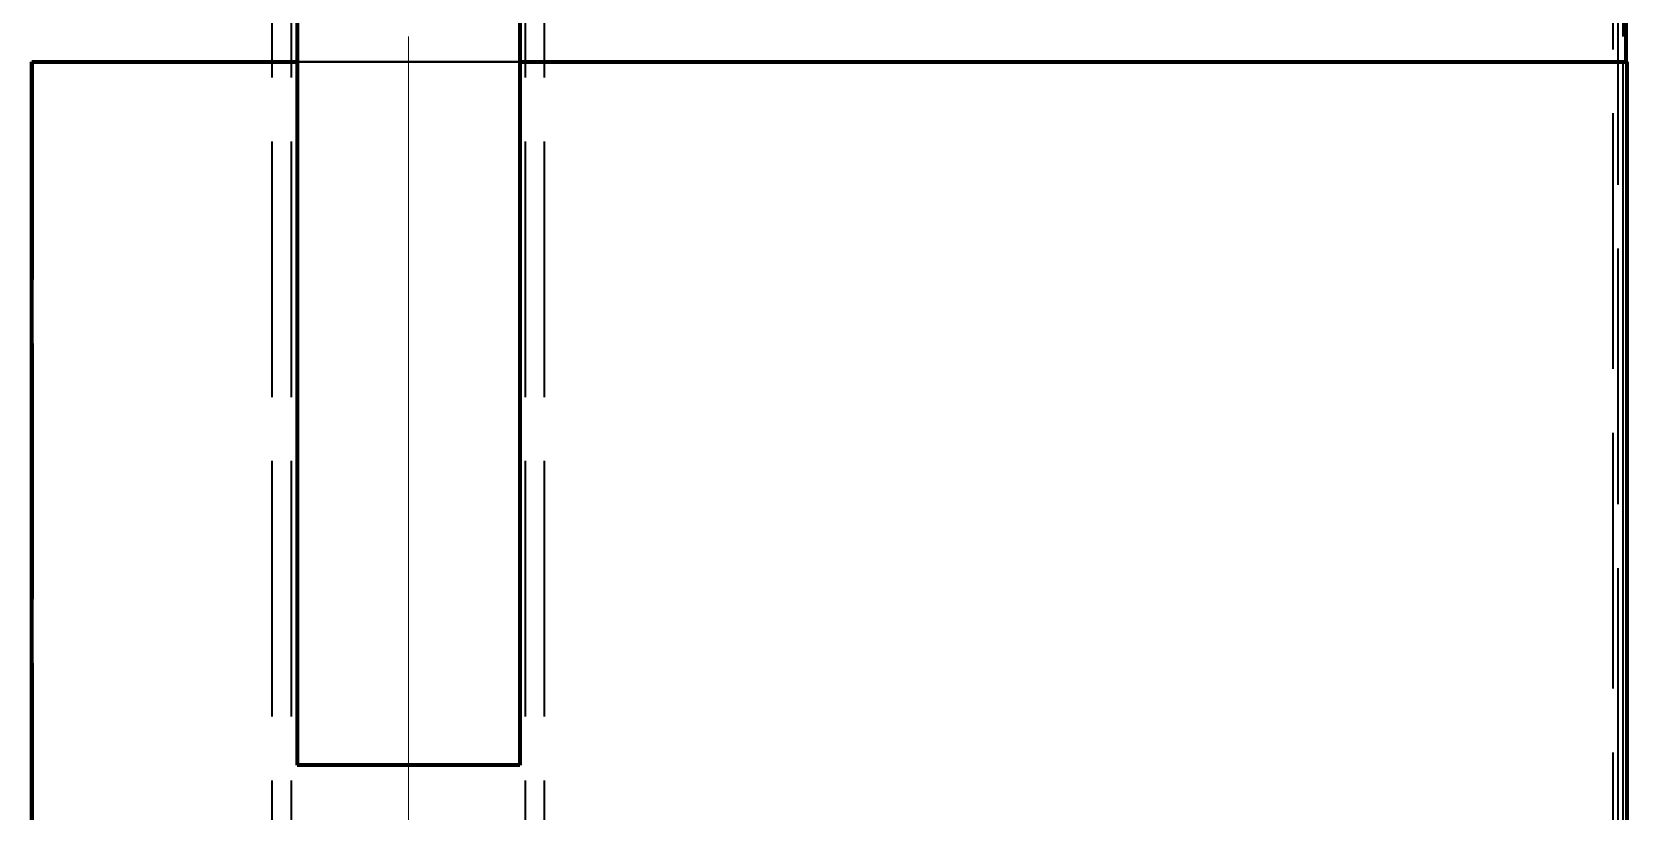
# Model space of a CAD drawing. Header units: millimetres. Extents: x 0 to 2208, y 0 to 420.
# Drawn here: x 183.94 to 208.89, y 186.42 to 198.61 of the extents above; entities that cross this region are included whole.
import ezdxf

# ---------------------------------------------------------------- set-up
doc = ezdxf.new("R2010")
doc.units = ezdxf.units.MM
doc.linetypes.add('IRAM-E-TRAZOS', pattern=[5, 4, -1])
doc.linetypes.add('IRAM-F-TRAZO-PUNTO', pattern=[20, 15, -2, 1, -2])
for name, color, linetype, lineweight in [('01-VISIBLE', 7, 'CONTINUOUS', 70), ('02-OCULTA', 4, 'IRAM-E-TRAZOS', 35), ('03-EJE', 1, 'IRAM-F-TRAZO-PUNTO', 18)]:
    doc.layers.add(name, color=color, linetype=linetype, lineweight=lineweight)

msp = doc.modelspace()

# ---------------------------------------------------------------- linework, layer by layer
at = {"layer": '01-VISIBLE'}
for p, q in [((188.087, 227.22), (188.087, 187.135)), ((191.567, 227.22), (191.567, 187.135)), ((208.875, 198.138), (208.875, 217.335)), ((183.937, 164.835), (183.937, 198.138)), ((208.887, 164.835), (208.887, 198.138))]:
    msp.add_line(p, q, dxfattribs=at)
for points in [[(183.937, 198.138), (184.038, 198.138), (184.14, 198.138), (184.241, 198.138), (184.342, 198.138), (184.443, 198.138), (184.544, 198.138), (184.646, 198.138), (184.747, 198.138), (184.848, 198.138), (184.949, 198.138), (185.051, 198.138), (185.152, 198.138), (185.253, 198.138), (185.354, 198.138), (185.455, 198.138), (185.557, 198.138), (185.658, 198.138), (185.759, 198.138), (185.86, 198.138), (185.961, 198.138), (186.063, 198.138), (186.164, 198.138), (186.265, 198.138), (186.366, 198.138), (186.468, 198.138), (186.569, 198.138), (186.67, 198.138), (186.771, 198.138), (186.872, 198.138), (186.974, 198.138), (187.075, 198.138), (187.176, 198.138), (187.277, 198.138), (187.378, 198.138), (187.48, 198.138), (187.581, 198.138), (187.682, 198.138), (187.783, 198.138), (187.885, 198.138), (187.986, 198.138), (188.087, 198.138)], [(191.567, 198.138), (191.667, 198.138), (191.767, 198.138), (191.867, 198.138), (191.967, 198.138), (192.068, 198.138), (192.168, 198.138), (192.268, 198.138), (192.368, 198.138), (192.468, 198.138), (192.568, 198.138), (192.668, 198.138), (192.768, 198.138), (192.869, 198.138), (192.969, 198.138), (193.069, 198.138), (193.169, 198.138), (193.269, 198.138), (193.369, 198.138), (193.469, 198.138), (193.569, 198.138), (193.669, 198.138), (193.77, 198.138), (193.87, 198.138), (193.97, 198.138), (194.07, 198.138), (194.17, 198.138), (194.27, 198.138), (194.37, 198.138), (194.47, 198.138), (194.57, 198.138), (194.671, 198.138), (194.771, 198.138), (194.871, 198.138), (194.971, 198.138), (195.071, 198.138), (195.171, 198.138), (195.271, 198.138), (195.371, 198.138), (195.472, 198.138), (195.572, 198.138), (195.672, 198.138), (195.772, 198.138), (195.872, 198.138), (195.972, 198.138), (196.072, 198.138), (196.172, 198.138), (196.272, 198.138), (196.373, 198.138), (196.473, 198.138), (196.573, 198.138), (196.673, 198.138), (196.773, 198.138), (196.873, 198.138), (196.973, 198.138), (197.073, 198.138), (197.173, 198.138), (197.274, 198.138), (197.374, 198.138), (197.474, 198.138), (197.574, 198.138), (197.674, 198.138), (197.774, 198.138), (197.874, 198.138), (197.974, 198.138), (198.075, 198.138), (198.175, 198.138), (198.275, 198.138), (198.375, 198.138), (198.475, 198.138), (198.575, 198.138), (198.675, 198.138), (198.775, 198.138), (198.875, 198.138), (198.976, 198.138), (199.076, 198.138), (199.176, 198.138), (199.276, 198.138), (199.376, 198.138), (199.476, 198.138), (199.576, 198.138), (199.676, 198.138), (199.776, 198.138), (199.877, 198.138), (199.977, 198.138), (200.077, 198.138), (200.177, 198.138), (200.277, 198.138), (200.377, 198.138), (200.477, 198.138), (200.577, 198.138), (200.678, 198.138), (200.778, 198.138), (200.878, 198.138), (200.978, 198.138), (201.078, 198.138), (201.178, 198.138), (201.278, 198.138), (201.378, 198.138), (201.478, 198.138), (201.579, 198.138), (201.679, 198.138), (201.779, 198.138), (201.879, 198.138), (201.979, 198.138), (202.079, 198.138), (202.179, 198.138), (202.279, 198.138), (202.379, 198.138), (202.48, 198.138), (202.58, 198.138), (202.68, 198.138), (202.78, 198.138), (202.88, 198.138), (202.98, 198.138), (203.08, 198.138), (203.18, 198.138), (203.281, 198.138), (203.381, 198.138), (203.481, 198.138), (203.581, 198.138), (203.681, 198.138), (203.781, 198.138), (203.881, 198.138), (203.981, 198.138), (204.081, 198.138), (204.182, 198.138), (204.282, 198.138), (204.382, 198.138), (204.482, 198.138), (204.582, 198.138), (204.682, 198.138), (204.782, 198.138), (204.882, 198.138), (204.982, 198.138), (205.083, 198.138), (205.183, 198.138), (205.283, 198.138), (205.383, 198.138), (205.483, 198.138), (205.583, 198.138), (205.683, 198.138), (205.783, 198.138), (205.884, 198.138), (205.984, 198.138), (206.084, 198.138), (206.184, 198.138), (206.284, 198.138), (206.384, 198.138), (206.484, 198.138), (206.584, 198.138), (206.684, 198.138), (206.785, 198.138), (206.885, 198.138), (206.985, 198.138), (207.085, 198.138), (207.185, 198.138), (207.285, 198.138), (207.385, 198.138), (207.485, 198.138), (207.585, 198.138), (207.686, 198.138), (207.786, 198.138), (207.886, 198.138), (207.986, 198.138), (208.086, 198.138), (208.186, 198.138), (208.286, 198.138), (208.386, 198.138), (208.487, 198.138), (208.587, 198.138), (208.687, 198.138), (208.787, 198.138), (208.887, 198.138)], [(191.567, 187.135), (191.465, 187.135), (191.362, 187.135), (191.26, 187.135), (191.158, 187.135), (191.055, 187.135), (190.953, 187.135), (190.851, 187.135), (190.748, 187.135), (190.646, 187.135), (190.543, 187.135), (190.441, 187.135), (190.339, 187.135), (190.236, 187.135), (190.134, 187.135), (190.032, 187.135), (189.929, 187.135), (189.827, 187.135), (189.725, 187.135), (189.622, 187.135), (189.52, 187.135), (189.418, 187.135), (189.315, 187.135), (189.213, 187.135), (189.111, 187.135), (189.008, 187.135), (188.906, 187.135), (188.803, 187.135), (188.701, 187.135), (188.599, 187.135), (188.496, 187.135), (188.394, 187.135), (188.292, 187.135), (188.189, 187.135), (188.087, 187.135)]]:
    msp.add_lwpolyline(points, dxfattribs=at)
at = {"layer": '02-OCULTA'}
for p, q in [((187.697, 127.895), (187.697, 230.99)), ((187.997, 127.895), (187.997, 230.99)), ((191.657, 127.895), (191.657, 230.99)), ((191.957, 127.895), (191.957, 230.99)), ((208.667, 123.335), (208.667, 217.535)), ((208.747, 126.217), (208.747, 217.335)), ((208.747, 126.217), (208.747, 217.335)), ((208.827, 123.535), (208.827, 217.335)), ((208.875, 123.535), (208.875, 217.335)), ((183.937, 154.733), (183.937, 198.138)), ((183.956, 198.138), (183.937, 198.138)), ((183.956, 198.138), (183.937, 198.138)), ((183.956, 154.733), (183.956, 198.138)), ((183.956, 154.733), (183.956, 198.138)), ((208.827, 154.733), (208.827, 198.138)), ((208.875, 154.733), (208.875, 198.138))]:
    msp.add_line(p, q, dxfattribs=at)
for points in [[(208.887, 198.138), (208.787, 198.138), (208.687, 198.138), (208.586, 198.138), (208.486, 198.138), (208.386, 198.138), (208.286, 198.138), (208.186, 198.138), (208.085, 198.138), (207.985, 198.138), (207.885, 198.138), (207.785, 198.138), (207.685, 198.138), (207.584, 198.138), (207.484, 198.138), (207.384, 198.138), (207.284, 198.138), (207.184, 198.138), (207.083, 198.138), (206.983, 198.138), (206.883, 198.138), (206.783, 198.138), (206.683, 198.138), (206.582, 198.138), (206.482, 198.138), (206.382, 198.138), (206.282, 198.138), (206.182, 198.138), (206.081, 198.138), (205.981, 198.138), (205.881, 198.138), (205.781, 198.138), (205.681, 198.138), (205.58, 198.138), (205.48, 198.138), (205.38, 198.138), (205.28, 198.138), (205.18, 198.138), (205.079, 198.138), (204.979, 198.138), (204.879, 198.138), (204.779, 198.138), (204.679, 198.138), (204.578, 198.138), (204.478, 198.138), (204.378, 198.138), (204.278, 198.138), (204.178, 198.138), (204.077, 198.138), (203.977, 198.138), (203.877, 198.138), (203.777, 198.138), (203.677, 198.138), (203.576, 198.138), (203.476, 198.138), (203.376, 198.138), (203.276, 198.138), (203.176, 198.138), (203.075, 198.138), (202.975, 198.138), (202.875, 198.138), (202.775, 198.138), (202.675, 198.138), (202.574, 198.138), (202.474, 198.138), (202.374, 198.138), (202.274, 198.138), (202.174, 198.138), (202.073, 198.138), (201.973, 198.138), (201.873, 198.138), (201.773, 198.138), (201.673, 198.138), (201.572, 198.138), (201.472, 198.138), (201.372, 198.138), (201.272, 198.138), (201.172, 198.138), (201.071, 198.138), (200.971, 198.138), (200.871, 198.138), (200.771, 198.138), (200.671, 198.138), (200.57, 198.138), (200.47, 198.138), (200.37, 198.138), (200.27, 198.138), (200.17, 198.138), (200.069, 198.138), (199.969, 198.138), (199.869, 198.138), (199.769, 198.138), (199.669, 198.138), (199.568, 198.138), (199.468, 198.138), (199.368, 198.138), (199.268, 198.138), (199.168, 198.138), (199.067, 198.138), (198.967, 198.138), (198.867, 198.138), (198.767, 198.138), (198.667, 198.138), (198.566, 198.138), (198.466, 198.138), (198.366, 198.138), (198.266, 198.138), (198.166, 198.138), (198.065, 198.138), (197.965, 198.138), (197.865, 198.138), (197.765, 198.138), (197.665, 198.138), (197.564, 198.138), (197.464, 198.138), (197.364, 198.138), (197.264, 198.138), (197.164, 198.138), (197.063, 198.138), (196.963, 198.138), (196.863, 198.138), (196.763, 198.138), (196.663, 198.138), (196.562, 198.138), (196.462, 198.138), (196.362, 198.138), (196.262, 198.138), (196.162, 198.138), (196.061, 198.138), (195.961, 198.138), (195.861, 198.138), (195.761, 198.138), (195.661, 198.138), (195.56, 198.138), (195.46, 198.138), (195.36, 198.138), (195.26, 198.138), (195.16, 198.138), (195.059, 198.138), (194.959, 198.138), (194.859, 198.138), (194.759, 198.138), (194.659, 198.138), (194.558, 198.138), (194.458, 198.138), (194.358, 198.138), (194.258, 198.138), (194.158, 198.138), (194.057, 198.138), (193.957, 198.138), (193.857, 198.138), (193.757, 198.138), (193.657, 198.138), (193.556, 198.138), (193.456, 198.138), (193.356, 198.138), (193.256, 198.138), (193.156, 198.138), (193.055, 198.138), (192.955, 198.138), (192.855, 198.138), (192.755, 198.138), (192.655, 198.138), (192.554, 198.138), (192.454, 198.138), (192.354, 198.138), (192.254, 198.138), (192.154, 198.138), (192.053, 198.138), (191.953, 198.138), (191.853, 198.138), (191.753, 198.138), (191.653, 198.138), (191.552, 198.138), (191.452, 198.138), (191.352, 198.138), (191.252, 198.138), (191.152, 198.138), (191.051, 198.138), (190.951, 198.138), (190.851, 198.138), (190.751, 198.138), (190.651, 198.138), (190.55, 198.138), (190.45, 198.138), (190.35, 198.138), (190.25, 198.138), (190.15, 198.138), (190.049, 198.138), (189.949, 198.138), (189.849, 198.138), (189.749, 198.138), (189.649, 198.138), (189.548, 198.138), (189.448, 198.138), (189.348, 198.138), (189.248, 198.138), (189.148, 198.138), (189.047, 198.138), (188.947, 198.138), (188.847, 198.138), (188.747, 198.138), (188.647, 198.138), (188.546, 198.138), (188.446, 198.138), (188.346, 198.138), (188.246, 198.138), (188.146, 198.138), (188.045, 198.138), (187.945, 198.138), (187.845, 198.138), (187.745, 198.138), (187.645, 198.138), (187.544, 198.138), (187.444, 198.138), (187.344, 198.138), (187.244, 198.138), (187.144, 198.138), (187.043, 198.138), (186.943, 198.138), (186.843, 198.138), (186.743, 198.138), (186.643, 198.138), (186.542, 198.138), (186.442, 198.138), (186.342, 198.138), (186.242, 198.138), (186.142, 198.138), (186.041, 198.138), (185.941, 198.138), (185.841, 198.138), (185.741, 198.138), (185.641, 198.138), (185.54, 198.138), (185.44, 198.138), (185.34, 198.138), (185.24, 198.138), (185.14, 198.138), (185.039, 198.138), (184.939, 198.138), (184.839, 198.138), (184.739, 198.138), (184.639, 198.138), (184.538, 198.138), (184.438, 198.138), (184.338, 198.138), (184.238, 198.138), (184.138, 198.138), (184.037, 198.138), (183.937, 198.138)], [(183.956, 198.138), (184.056, 198.138), (184.156, 198.138), (184.257, 198.138), (184.357, 198.138), (184.457, 198.138), (184.557, 198.138), (184.658, 198.138), (184.758, 198.138), (184.858, 198.138), (184.959, 198.138), (185.059, 198.138), (185.159, 198.138), (185.259, 198.138), (185.36, 198.138), (185.46, 198.138), (185.56, 198.138), (185.661, 198.138), (185.761, 198.138), (185.861, 198.138), (185.961, 198.138), (186.062, 198.138), (186.162, 198.138), (186.262, 198.138), (186.363, 198.138), (186.463, 198.138), (186.563, 198.138), (186.663, 198.138), (186.764, 198.138), (186.864, 198.138), (186.964, 198.138), (187.065, 198.138), (187.165, 198.138), (187.265, 198.138), (187.365, 198.138), (187.466, 198.138), (187.566, 198.138), (187.666, 198.138), (187.767, 198.138), (187.867, 198.138), (187.967, 198.138), (188.067, 198.138), (188.168, 198.138), (188.268, 198.138), (188.368, 198.138), (188.469, 198.138), (188.569, 198.138), (188.669, 198.138), (188.769, 198.138), (188.87, 198.138), (188.97, 198.138), (189.07, 198.138), (189.171, 198.138), (189.271, 198.138), (189.371, 198.138), (189.471, 198.138), (189.572, 198.138), (189.672, 198.138), (189.772, 198.138), (189.873, 198.138), (189.973, 198.138), (190.073, 198.138), (190.174, 198.138), (190.274, 198.138), (190.374, 198.138), (190.474, 198.138), (190.575, 198.138), (190.675, 198.138), (190.775, 198.138), (190.876, 198.138), (190.976, 198.138), (191.076, 198.138), (191.176, 198.138), (191.277, 198.138), (191.377, 198.138), (191.477, 198.138), (191.578, 198.138), (191.678, 198.138), (191.778, 198.138), (191.878, 198.138), (191.979, 198.138), (192.079, 198.138), (192.179, 198.138), (192.28, 198.138), (192.38, 198.138), (192.48, 198.138), (192.58, 198.138), (192.681, 198.138), (192.781, 198.138), (192.881, 198.138), (192.982, 198.138), (193.082, 198.138), (193.182, 198.138), (193.282, 198.138), (193.383, 198.138), (193.483, 198.138), (193.583, 198.138), (193.684, 198.138), (193.784, 198.138), (193.884, 198.138), (193.984, 198.138), (194.085, 198.138), (194.185, 198.138), (194.285, 198.138), (194.386, 198.138), (194.486, 198.138), (194.586, 198.138), (194.686, 198.138), (194.787, 198.138), (194.887, 198.138), (194.987, 198.138), (195.088, 198.138), (195.188, 198.138), (195.288, 198.138), (195.388, 198.138), (195.489, 198.138), (195.589, 198.138), (195.689, 198.138), (195.79, 198.138), (195.89, 198.138), (195.99, 198.138), (196.09, 198.138), (196.191, 198.138), (196.291, 198.138), (196.391, 198.138), (196.492, 198.138), (196.592, 198.138), (196.692, 198.138), (196.792, 198.138), (196.893, 198.138), (196.993, 198.138), (197.093, 198.138), (197.194, 198.138), (197.294, 198.138), (197.394, 198.138), (197.495, 198.138), (197.595, 198.138), (197.695, 198.138), (197.795, 198.138), (197.896, 198.138), (197.996, 198.138), (198.096, 198.138), (198.197, 198.138), (198.297, 198.138), (198.397, 198.138), (198.497, 198.138), (198.598, 198.138), (198.698, 198.138), (198.798, 198.138), (198.899, 198.138), (198.999, 198.138), (199.099, 198.138), (199.199, 198.138), (199.3, 198.138), (199.4, 198.138), (199.5, 198.138), (199.601, 198.138), (199.701, 198.138), (199.801, 198.138), (199.901, 198.138), (200.002, 198.138), (200.102, 198.138), (200.202, 198.138), (200.303, 198.138), (200.403, 198.138), (200.503, 198.138), (200.603, 198.138), (200.704, 198.138), (200.804, 198.138), (200.904, 198.138), (201.005, 198.138), (201.105, 198.138), (201.205, 198.138), (201.305, 198.138), (201.406, 198.138), (201.506, 198.138), (201.606, 198.138), (201.707, 198.138), (201.807, 198.138), (201.907, 198.138), (202.007, 198.138), (202.108, 198.138), (202.208, 198.138), (202.308, 198.138), (202.409, 198.138), (202.509, 198.138), (202.609, 198.138), (202.709, 198.138), (202.81, 198.138), (202.91, 198.138), (203.01, 198.138), (203.111, 198.138), (203.211, 198.138), (203.311, 198.138), (203.411, 198.138), (203.512, 198.138), (203.612, 198.138), (203.712, 198.138), (203.813, 198.138), (203.913, 198.138), (204.013, 198.138), (204.113, 198.138), (204.214, 198.138), (204.314, 198.138), (204.414, 198.138), (204.515, 198.138), (204.615, 198.138), (204.715, 198.138), (204.815, 198.138), (204.916, 198.138), (205.016, 198.138), (205.116, 198.138), (205.217, 198.138), (205.317, 198.138), (205.417, 198.138), (205.518, 198.138), (205.618, 198.138), (205.718, 198.138), (205.818, 198.138), (205.919, 198.138), (206.019, 198.138), (206.119, 198.138), (206.22, 198.138), (206.32, 198.138), (206.42, 198.138), (206.52, 198.138), (206.621, 198.138), (206.721, 198.138), (206.821, 198.138), (206.922, 198.138), (207.022, 198.138), (207.122, 198.138), (207.222, 198.138), (207.323, 198.138), (207.423, 198.138), (207.523, 198.138), (207.624, 198.138), (207.724, 198.138), (207.824, 198.138), (207.924, 198.138), (208.025, 198.138), (208.125, 198.138), (208.225, 198.138), (208.326, 198.138), (208.426, 198.138), (208.526, 198.138), (208.626, 198.138), (208.727, 198.138), (208.827, 198.138)], [(208.827, 198.138), (208.727, 198.138), (208.626, 198.138), (208.526, 198.138), (208.426, 198.138), (208.326, 198.138), (208.225, 198.138), (208.125, 198.138), (208.025, 198.138), (207.924, 198.138), (207.824, 198.138), (207.724, 198.138), (207.624, 198.138), (207.523, 198.138), (207.423, 198.138), (207.323, 198.138), (207.222, 198.138), (207.122, 198.138), (207.022, 198.138), (206.922, 198.138), (206.821, 198.138), (206.721, 198.138), (206.621, 198.138), (206.52, 198.138), (206.42, 198.138), (206.32, 198.138), (206.22, 198.138), (206.119, 198.138), (206.019, 198.138), (205.919, 198.138), (205.818, 198.138), (205.718, 198.138), (205.618, 198.138), (205.518, 198.138), (205.417, 198.138), (205.317, 198.138), (205.217, 198.138), (205.116, 198.138), (205.016, 198.138), (204.916, 198.138), (204.815, 198.138), (204.715, 198.138), (204.615, 198.138), (204.515, 198.138), (204.414, 198.138), (204.314, 198.138), (204.214, 198.138), (204.113, 198.138), (204.013, 198.138), (203.913, 198.138), (203.813, 198.138), (203.712, 198.138), (203.612, 198.138), (203.512, 198.138), (203.411, 198.138), (203.311, 198.138), (203.211, 198.138), (203.111, 198.138), (203.01, 198.138), (202.91, 198.138), (202.81, 198.138), (202.709, 198.138), (202.609, 198.138), (202.509, 198.138), (202.409, 198.138), (202.308, 198.138), (202.208, 198.138), (202.108, 198.138), (202.007, 198.138), (201.907, 198.138), (201.807, 198.138), (201.707, 198.138), (201.606, 198.138), (201.506, 198.138), (201.406, 198.138), (201.305, 198.138), (201.205, 198.138), (201.105, 198.138), (201.005, 198.138), (200.904, 198.138), (200.804, 198.138), (200.704, 198.138), (200.603, 198.138), (200.503, 198.138), (200.403, 198.138), (200.303, 198.138), (200.202, 198.138), (200.102, 198.138), (200.002, 198.138), (199.901, 198.138), (199.801, 198.138), (199.701, 198.138), (199.601, 198.138), (199.5, 198.138), (199.4, 198.138), (199.3, 198.138), (199.199, 198.138), (199.099, 198.138), (198.999, 198.138), (198.899, 198.138), (198.798, 198.138), (198.698, 198.138), (198.598, 198.138), (198.497, 198.138), (198.397, 198.138), (198.297, 198.138), (198.197, 198.138), (198.096, 198.138), (197.996, 198.138), (197.896, 198.138), (197.795, 198.138), (197.695, 198.138), (197.595, 198.138), (197.495, 198.138), (197.394, 198.138), (197.294, 198.138), (197.194, 198.138), (197.093, 198.138), (196.993, 198.138), (196.893, 198.138), (196.792, 198.138), (196.692, 198.138), (196.592, 198.138), (196.492, 198.138), (196.391, 198.138), (196.291, 198.138), (196.191, 198.138), (196.09, 198.138), (195.99, 198.138), (195.89, 198.138), (195.79, 198.138), (195.689, 198.138), (195.589, 198.138), (195.489, 198.138), (195.388, 198.138), (195.288, 198.138), (195.188, 198.138), (195.088, 198.138), (194.987, 198.138), (194.887, 198.138), (194.787, 198.138), (194.686, 198.138), (194.586, 198.138), (194.486, 198.138), (194.386, 198.138), (194.285, 198.138), (194.185, 198.138), (194.085, 198.138), (193.984, 198.138), (193.884, 198.138), (193.784, 198.138), (193.684, 198.138), (193.583, 198.138), (193.483, 198.138), (193.383, 198.138), (193.282, 198.138), (193.182, 198.138), (193.082, 198.138), (192.982, 198.138), (192.881, 198.138), (192.781, 198.138), (192.681, 198.138), (192.58, 198.138), (192.48, 198.138), (192.38, 198.138), (192.28, 198.138), (192.179, 198.138), (192.079, 198.138), (191.979, 198.138), (191.878, 198.138), (191.778, 198.138), (191.678, 198.138), (191.578, 198.138), (191.477, 198.138), (191.377, 198.138), (191.277, 198.138), (191.176, 198.138), (191.076, 198.138), (190.976, 198.138), (190.876, 198.138), (190.775, 198.138), (190.675, 198.138), (190.575, 198.138), (190.474, 198.138), (190.374, 198.138), (190.274, 198.138), (190.174, 198.138), (190.073, 198.138), (189.973, 198.138), (189.873, 198.138), (189.772, 198.138), (189.672, 198.138), (189.572, 198.138), (189.471, 198.138), (189.371, 198.138), (189.271, 198.138), (189.171, 198.138), (189.07, 198.138), (188.97, 198.138), (188.87, 198.138), (188.769, 198.138), (188.669, 198.138), (188.569, 198.138), (188.469, 198.138), (188.368, 198.138), (188.268, 198.138), (188.168, 198.138), (188.067, 198.138), (187.967, 198.138), (187.867, 198.138), (187.767, 198.138), (187.666, 198.138), (187.566, 198.138), (187.466, 198.138), (187.365, 198.138), (187.265, 198.138), (187.165, 198.138), (187.065, 198.138), (186.964, 198.138), (186.864, 198.138), (186.764, 198.138), (186.663, 198.138), (186.563, 198.138), (186.463, 198.138), (186.363, 198.138), (186.262, 198.138), (186.162, 198.138), (186.062, 198.138), (185.961, 198.138), (185.861, 198.138), (185.761, 198.138), (185.661, 198.138), (185.56, 198.138), (185.46, 198.138), (185.36, 198.138), (185.259, 198.138), (185.159, 198.138), (185.059, 198.138), (184.959, 198.138), (184.858, 198.138), (184.758, 198.138), (184.658, 198.138), (184.557, 198.138), (184.457, 198.138), (184.357, 198.138), (184.257, 198.138), (184.156, 198.138), (184.056, 198.138), (183.956, 198.138)], [(188.087, 198.138), (188.189, 198.138), (188.292, 198.138), (188.394, 198.138), (188.496, 198.138), (188.599, 198.138), (188.701, 198.138), (188.803, 198.138), (188.906, 198.138), (189.008, 198.138), (189.111, 198.138), (189.213, 198.138), (189.315, 198.138), (189.418, 198.138), (189.52, 198.138), (189.622, 198.138), (189.725, 198.138), (189.827, 198.138), (189.929, 198.138), (190.032, 198.138), (190.134, 198.138), (190.236, 198.138), (190.339, 198.138), (190.441, 198.138), (190.543, 198.138), (190.646, 198.138), (190.748, 198.138), (190.851, 198.138), (190.953, 198.138), (191.055, 198.138), (191.158, 198.138), (191.26, 198.138), (191.362, 198.138), (191.465, 198.138), (191.567, 198.138)], [(188.087, 187.135), (188.189, 187.135), (188.292, 187.135), (188.394, 187.135), (188.496, 187.135), (188.599, 187.135), (188.701, 187.135), (188.803, 187.135), (188.906, 187.135), (189.008, 187.135), (189.111, 187.135), (189.213, 187.135), (189.315, 187.135), (189.418, 187.135), (189.52, 187.135), (189.622, 187.135), (189.725, 187.135), (189.827, 187.135)], [(189.827, 187.135), (189.929, 187.135), (190.032, 187.135), (190.134, 187.135), (190.236, 187.135), (190.339, 187.135), (190.441, 187.135), (190.543, 187.135), (190.646, 187.135), (190.748, 187.135), (190.851, 187.135), (190.953, 187.135), (191.055, 187.135), (191.158, 187.135), (191.26, 187.135), (191.362, 187.135), (191.465, 187.135), (191.567, 187.135)]]:
    msp.add_lwpolyline(points, dxfattribs=at)
at = {"layer": '03-EJE'}
msp.add_line((189.827, 123.535), (189.827, 242.792), dxfattribs=at)

doc.saveas('drawing.dxf')
